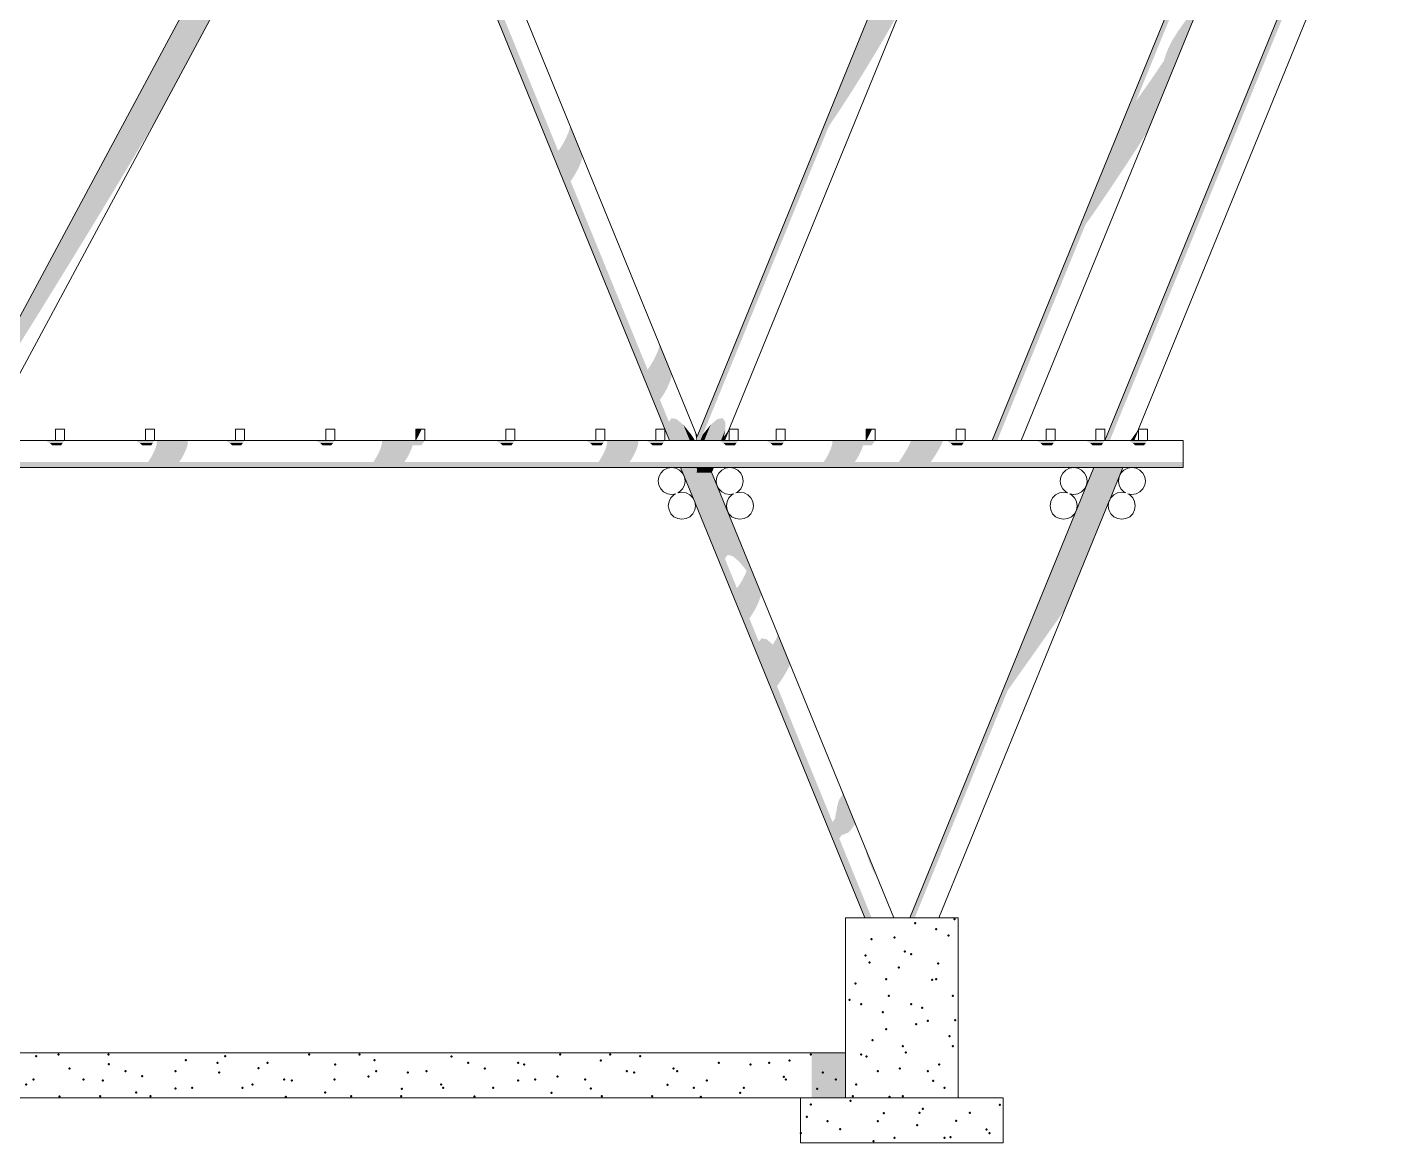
# Model space of a CAD drawing. Header units: millimetres. Extents: x -71878 to 121433, y -67383 to 83273.
# Drawn here: x 42079 to 48104, y -41437 to -36480 of the extents above; entities that cross this region are included whole.
import ezdxf

# ---------------------------------------------------------------- set-up
doc = ezdxf.new("R2010")
doc.units = ezdxf.units.MM
doc.header["$MEASUREMENT"] = 0
for name, color, linetype in [('COLUMNAS', 7, 'Continuous'), ('ENTIRADO', 7, 'Continuous'), ('Losas', 7, 'Continuous'), ('Vigas', 7, 'Continuous'), ('VIGAS DE CIMENTACION', 7, 'Continuous')]:
    doc.layers.add(name, color=color, linetype=linetype)
for name, color, linetype, lineweight in [('COLUMNAS_Pluma_Nº__1', 7, 'Continuous', 0), ('ENTIRADO_Pluma_Nº__21', 7, 'Continuous', 5), ('Losas_Pluma_Nº__1', 7, 'Continuous', 0), ('VIGAS DE CIMENTACION_Pluma_Nº__21', 7, 'Continuous', 5), ('Vigas_Pluma_Nº__21', 7, 'Continuous', 5)]:
    doc.layers.add(name, color=color, linetype=linetype, lineweight=lineweight)
for name, color, linetype, lineweight, true_color in [('COLUMNAS_Pluma_Nº__102', 7, 'Continuous', 40, 0x323232), ('COLUMNAS_Pluma_Nº__3', 7, 'Continuous', 0, 0x646464), ('ENTIRADO_Pluma_Nº__3', 7, 'Continuous', 0, 0x646464), ('Losas_Pluma_Nº__102', 7, 'Continuous', 40, 0x323232), ('VIGAS DE CIMENTACION_Pluma_Nº__102', 7, 'Continuous', 40, 0x323232), ('VIGAS DE CIMENTACION_Pluma_Nº__3', 7, 'Continuous', 0, 0x646464), ('Vigas_Pluma_Nº__3', 7, 'Continuous', 0, 0x646464)]:
    doc.layers.add(name, color=color, linetype=linetype, lineweight=lineweight, true_color=true_color)

# ---------------------------------------------------------------- blocks, each defined once
blk = doc.blocks.new('Elem Sección_1_2')
at = {"layer": 'COLUMNAS_Pluma_Nº__3', "linetype": 'Continuous', "lineweight": 0, "true_color": 0x191919}
for points in [[(-29020.9, 5243.5), (-29024.8, 5241.2), (-27912.8, 2520), (-27908, 2520)], [(-29020.9, 5243.5), (-27908, 2520), (-27897.3, 2520), (-29013.4, 5251.4), (-29019.7, 5244.2)], [(-29006.4, 5259.5), (-29013.4, 5251.4), (-27897.3, 2520), (-27881.8, 2520), (-29003.7, 5265.6)], [(-28355.2, 3915.2), (-28300.5, 3781.1), (-28301.9, 3788.2), (-28356.6, 3922.2)], [(-28383.4, 3843.1), (-28328.7, 3709.1), (-28317.7, 3730.3), (-28372.4, 3864.4)], [(-28363.5, 3884.7), (-28372.4, 3864.4), (-28317.7, 3730.3), (-28308.7, 3750.7)], [(-28357.6, 3902.2), (-28363.5, 3884.7), (-28308.7, 3750.7), (-28302.8, 3768.2)], [(-28357.6, 3902.2), (-28302.8, 3768.2), (-28300.5, 3781.1), (-28355.2, 3915.2)], [(-28407.3, 3806.2), (-28352.6, 3672.2), (-28340.7, 3689), (-28395.5, 3823.1)], [(-28395.5, 3823.1), (-28340.7, 3689), (-28328.7, 3709.1), (-28383.4, 3843.1)], [(-27975.6, 2893.2), (-27986.6, 2871.9), (-27931.8, 2737.9), (-27920.8, 2759.2)], [(-27966.7, 2913.6), (-27975.6, 2893.2), (-27920.8, 2759.2), (-27911.9, 2779.5)], [(-27960.7, 2931.1), (-27966.7, 2913.6), (-27911.9, 2779.5), (-27906, 2797)], [(-27958.4, 2944), (-27960.7, 2931.1), (-27906, 2797), (-27903.6, 2810)], [(-27959.8, 2951.1), (-27958.4, 2944), (-27903.6, 2810), (-27905, 2817)], [(-27998.6, 2851.9), (-28010.5, 2835), (-27955.7, 2701), (-27943.8, 2717.9)], [(-27986.6, 2871.9), (-27998.6, 2851.9), (-27943.8, 2717.9), (-27931.8, 2737.9)], [(-27903.7, 2619.7), (-27915.8, 2603.4), (-27881.8, 2520), (-27863, 2520)], [(-27881.6, 2614.9), (-27903.7, 2619.7), (-27863, 2520), (-27842.8, 2520)], [(-27851.5, 2589.5), (-27881.6, 2614.9), (-27842.8, 2520), (-27823.1, 2520)], [(-27816.4, 2545.9), (-27851.5, 2589.5), (-27823.1, 2520), (-27805.8, 2520)], [(-27800, 2520), (-27816.4, 2545.9), (-27805.8, 2520)], [(-27808.5, 2580.7), (-27799.1, 2554.3), (-27791.1, 2534.5), (-27791.1, 2538.1)], [(-27799.1, 2554.3), (-27793.1, 2520.9), (-27792.8, 2520), (-27791.1, 2520), (-27791.1, 2534.5), (-27791.1, 2534.5)], [(-27793.1, 2520.9), (-27793.1, 2520), (-27792.8, 2520)], [(-27863.8, 2400), (-27804.2, 2254.1), (-27801.4, 2248.7), (-27801.1, 2246.5), (-27046.5, 400), (-27041.7, 400), (-27858.9, 2400)], [(-27858.9, 2400), (-27041.7, 400), (-27031, 400), (-27848.2, 2400)], [(-27848.2, 2400), (-27031, 400), (-27015.5, 400), (-27832.7, 2400)], [(-27814, 2400), (-27832.7, 2400), (-27667.4, 1995.3), (-27655.3, 2011.7)], [(-27793.7, 2400), (-27814, 2400), (-27655.3, 2011.7), (-27633.1, 2006.9), (-27785.6, 2380.1), (-27791.6, 2380.1), (-27791.6, 2392.1), (-27791.2, 2393.7)], [(-27793.7, 2400), (-27791.2, 2393.7), (-27791.2, 2400)], [(-27765.9, 2380.1), (-27785.6, 2380.1), (-27633.1, 2006.9), (-27603, 1981.4)], [(-27748.7, 2380.1), (-27765.9, 2380.1), (-27603, 1981.4), (-27570.5, 1940.9), (-27578.7, 1922), (-27524, 1788), (-27515.1, 1808.4)], [(-27735.6, 2380.1), (-27748.7, 2380.1), (-27515.1, 1808.4), (-27509.1, 1825.9)], [(-27727.9, 2380.1), (-27735.6, 2380.1), (-27509.1, 1825.9), (-27507.5, 1834.8), (-27496.9, 1814.6)], [(-27726.5, 2380.1), (-27727.9, 2380.1), (-27496.9, 1814.6), (-27467.8, 1747), (-27716.3, 2355.1), (-27719.4, 2362.4), (-27719.3, 2362.5)], [(-27601.8, 1880.7), (-27613.7, 1863.8), (-27558.9, 1729.8), (-27547, 1746.7)], [(-27589.7, 1900.8), (-27601.8, 1880.7), (-27547, 1746.7), (-27535, 1766.7)], [(-27578.7, 1922), (-27589.7, 1900.8), (-27535, 1766.7), (-27524, 1788)], [(-27504.2, 1642), (-27516.3, 1625.7), (-27435.8, 1428.7), (-27423.9, 1445.5)], [(-27504.2, 1642), (-27423.9, 1445.5), (-27411.5, 1464.5), (-27482, 1637.2)], [(-27482, 1637.2), (-27411.5, 1464.5), (-27399.6, 1483.6), (-27453.4, 1615.2), (-27454.3, 1613.8)], [(-27453.4, 1615.2), (-27399.6, 1483.6), (-27389.5, 1501.2), (-27443.3, 1632.8)], [(-27436, 1646.9), (-27443.3, 1632.8), (-27389.5, 1501.2), (-27382.2, 1515.3)], [(-27432.2, 1656.3), (-27436, 1646.9), (-27382.2, 1515.3), (-27378.4, 1524.7)], [(-27432.2, 1656.3), (-27378.4, 1524.7), (-27378.5, 1528.5), (-27432.3, 1660.1)], [(-27150, 966), (-27149.2, 963.8), (-27089.2, 816.9), (-27088.2, 818.2), (-27153.9, 978.7), (-27153.3, 975.8)], [(-27164.8, 909.1), (-27169.4, 892.3), (-27171, 876), (-27129.7, 775), (-27121.5, 776.7), (-27113.7, 784)], [(-27164.8, 909.1), (-27113.7, 784), (-27111.1, 785.8), (-27102.3, 798.3), (-27156.1, 930), (-27158.5, 926.7), (-27164, 914.1)], [(-27147.8, 941.7), (-27156.1, 930), (-27102.3, 798.3), (-27094, 810)], [(-27144.9, 945.9), (-27147.8, 941.7), (-27094, 810), (-27089.2, 816.9), (-27149.2, 963.8), (-27145.9, 949.1)], [(-27129.7, 775), (-27171, 876), (-27175.1, 861.5), (-27177.5, 842.4), (-27147.4, 768.8), (-27136.7, 770.2)], [(-27147.4, 768.8), (-27177.5, 842.4), (-27189.2, 825.1), (-27159.5, 752.3)], [(-27046.6, 714.9), (-27043.4, 705.1), (-27042.3, 702.2), (-26996.9, 591.1), (-26995.9, 588.9), (-26994, 586.1), (-26993.6, 586.6), (-27047.2, 717.7)], [(-26996.9, 591.1), (-27042.3, 702.2), (-27039.2, 688.3), (-27033.1, 668.1), (-27025.6, 646.7), (-27017.2, 626.4), (-27008.9, 609), (-27001.4, 596.3)]]:
    blk.add_hatch(color=250, dxfattribs=at).paths.add_polyline_path(points)
at = {"layer": 'COLUMNAS_Pluma_Nº__1', "linetype": 'Continuous'}
for p, q in [((-27791.1, 2538.1), (-28933.6, 5334.2)), ((-27912.8, 2520), (-29024.8, 5241.2)), ((-27804.2, 2254.1), (-27863.8, 2400)), ((-26917.4, 400), (-27726.5, 2380.1)), ((-27046.5, 400), (-27801.1, 2246.5))]:
    blk.add_line(p, q, dxfattribs=at)
blk = doc.blocks.new('Elem Sección_2_2')
at = {"layer": 'COLUMNAS_Pluma_Nº__3', "linetype": 'Continuous', "lineweight": 0, "true_color": 0x191919}
for points in [[(-24875.4, 5223.9), (-25980.2, 2520), (-25978.8, 2520), (-24873.8, 5224.1)], [(-25978.8, 2520), (-25971.1, 2520), (-24865.6, 5225.4), (-24873.8, 5224.1)], [(-25971.1, 2520), (-25958, 2520), (-24849.7, 5232.3), (-24862.1, 5226), (-24865.6, 5225.4)], [(-25842.1, 2553.7), (-25866, 2520), (-25855.9, 2520)], [(-25842.1, 2553.7), (-25855.9, 2520), (-25851.1, 2520), (-25830.6, 2570)], [(-26029.3, 2400), (-26846.5, 400), (-26845.1, 400), (-26027.8, 2400)], [(-26027.8, 2400), (-26845.1, 400), (-26837.4, 400), (-26020.2, 2400)], [(-26837.4, 400), (-26824.3, 400), (-26007.1, 2400), (-26020.2, 2400)], [(-26007.1, 2400), (-26411.9, 1409.4), (-26371.1, 1467.1), (-25989.9, 2400)], [(-25989.9, 2400), (-26371.1, 1467.1), (-26324.4, 1533), (-25970.2, 2400)], [(-26324.4, 1533), (-26276.5, 1600.8), (-25949.9, 2400), (-25970.2, 2400)], [(-26276.5, 1600.8), (-26232, 1663.7), (-25931.2, 2400), (-25949.9, 2400)], [(-26232, 1663.7), (-26195.3, 1715.7), (-25915.7, 2400), (-25931.2, 2400)], [(-26195.3, 1715.7), (-26170, 1751.5), (-25905, 2400), (-25915.7, 2400)], [(-26170, 1751.5), (-26158.5, 1767.8), (-25962.1, 2248.2), (-25962.1, 2248.7), (-25961.5, 2249.7), (-25900.1, 2400), (-25905, 2400)]]:
    blk.add_hatch(color=250, dxfattribs=at).paths.add_polyline_path(points)
at = {"layer": 'COLUMNAS_Pluma_Nº__1', "linetype": 'Continuous'}
for p, q in [((-25980.2, 2520), (-24875.4, 5223.9)), ((-25851.1, 2520), (-24741, 5236.6)), ((-26846.5, 400), (-26029.3, 2400)), ((-25961.5, 2249.7), (-25900.1, 2400)), ((-26717.4, 400), (-25962.1, 2248.2))]:
    blk.add_line(p, q, dxfattribs=at)
blk = doc.blocks.new('Elem Sección_5_2')
at = {"layer": 'Vigas_Pluma_Nº__21', "linetype": 'Continuous'}
for p, q in [((-25920, 2340), (-25917.1, 2358.5)), ((-25917.1, 2358.5), (-25908.5, 2375.3)), ((-25908.5, 2375.3), (-25895.3, 2388.5)), ((-25895.3, 2388.5), (-25878.5, 2397.1)), ((-25878.5, 2397.1), (-25860, 2400)), ((-25860, 2400), (-25841.4, 2397.1)), ((-25841.4, 2397.1), (-25824.7, 2388.5)), ((-25824.7, 2388.5), (-25811.4, 2375.3)), ((-25811.4, 2375.3), (-25802.9, 2358.5)), ((-25802.9, 2358.5), (-25800, 2340)), ((-25917.1, 2321.5), (-25920, 2340)), ((-25908.5, 2304.7), (-25917.1, 2321.5)), ((-25895.3, 2291.5), (-25908.5, 2304.7)), ((-25887.1, 2287.3), (-25895.3, 2291.5)), ((-25824.7, 2291.5), (-25841.4, 2282.9)), ((-25811.4, 2304.7), (-25824.7, 2291.5)), ((-25802.9, 2321.5), (-25811.4, 2304.7)), ((-25800, 2340), (-25802.9, 2321.5)), ((-25860, 2280), (-25877.9, 2282.8)), ((-25841.4, 2282.9), (-25860, 2280))]:
    blk.add_line(p, q, dxfattribs=at)
blk = doc.blocks.new('Elem Sección_6_2')
at = {"layer": 'Vigas_Pluma_Nº__3', "linetype": 'Continuous', "lineweight": 0, "true_color": 0x191919}
for points in [[(-30678.5, 2515.6), (-30664.7, 2508.5), (-30608.1, 2508.5), (-30602.1, 2517.1), (-30677.4, 2517.1)], [(-30675.3, 2520), (-30677.4, 2517.1), (-30602.1, 2517.1), (-30600, 2520)], [(-30608.1, 2508.5), (-30664.7, 2508.5), (-30655, 2498.8), (-30615, 2498.8)], [(-30277.4, 2517.1), (-30278.5, 2515.6), (-30264.7, 2508.5), (-30208.1, 2508.5), (-30202.1, 2517.1)], [(-30275.3, 2520), (-30277.4, 2517.1), (-30202.1, 2517.1), (-30200, 2520)], [(-30208.1, 2508.5), (-30264.7, 2508.5), (-30255, 2498.8), (-30215, 2498.8)], [(-30198.8, 2478.5), (-30207.3, 2460), (-30069.3, 2460), (-30060.8, 2478.5)], [(-30192.8, 2495.3), (-30198.8, 2478.5), (-30060.8, 2478.5), (-30054.8, 2495.3)], [(-30194.3, 2520), (-30190.5, 2517.1), (-30052.5, 2517.1), (-30056.3, 2520)], [(-30189.9, 2508.5), (-30192.8, 2495.3), (-30054.8, 2495.3), (-30052, 2508.5)], [(-30190.5, 2517.1), (-30189.9, 2508.5), (-30052, 2508.5), (-30052.5, 2517.1)], [(-29864.7, 2508.5), (-29808.1, 2508.5), (-29802.1, 2517.1), (-29877.4, 2517.1), (-29878.5, 2515.6)], [(-29875.3, 2520), (-29877.4, 2517.1), (-29802.1, 2517.1), (-29800, 2520)], [(-29864.7, 2508.5), (-29855, 2498.8), (-29815, 2498.8), (-29808.1, 2508.5)], [(-29464.7, 2508.5), (-29408.1, 2508.5), (-29402.1, 2517.1), (-29477.4, 2517.1), (-29478.5, 2515.6)], [(-29475.3, 2520), (-29477.4, 2517.1), (-29402.1, 2517.1), (-29400, 2520)], [(-29455, 2498.8), (-29415, 2498.8), (-29408.1, 2508.5), (-29464.7, 2508.5)], [(-29198.8, 2478.5), (-29207.3, 2460), (-29069.3, 2460), (-29060.8, 2478.5)], [(-29192.8, 2495.3), (-29198.8, 2478.5), (-29060.8, 2478.5), (-29054.8, 2495.3)], [(-29194.3, 2520), (-29190.5, 2517.1), (-29002.1, 2517.1), (-29000, 2520)], [(-29189.9, 2508.5), (-29192.8, 2495.3), (-29054.8, 2495.3), (-29054.1, 2498.8), (-29015, 2498.8), (-29008.1, 2508.5)], [(-29190.5, 2517.1), (-29189.9, 2508.5), (-29008.1, 2508.5), (-29002.1, 2517.1)], [(-28678.5, 2515.6), (-28664.7, 2508.5), (-28608.1, 2508.5), (-28602.1, 2517.1), (-28677.4, 2517.1)], [(-28675.3, 2520), (-28677.4, 2517.1), (-28602.1, 2517.1), (-28600, 2520)], [(-28655, 2498.8), (-28615, 2498.8), (-28608.1, 2508.5), (-28664.7, 2508.5)], [(-28277.4, 2517.1), (-28278.5, 2515.6), (-28264.7, 2508.5), (-28208.1, 2508.5), (-28202.1, 2517.1)], [(-28275.3, 2520), (-28277.4, 2517.1), (-28202.1, 2517.1), (-28200, 2520)], [(-28264.7, 2508.5), (-28255, 2498.8), (-28215, 2498.8), (-28208.1, 2508.5)], [(-28198.8, 2478.5), (-28207.3, 2460), (-28069.3, 2460), (-28060.8, 2478.5)], [(-28192.8, 2495.3), (-28198.8, 2478.5), (-28060.8, 2478.5), (-28054.8, 2495.3)], [(-28190.5, 2517.1), (-28052.5, 2517.1), (-28056.3, 2520), (-28194.3, 2520)], [(-28192.8, 2495.3), (-28054.8, 2495.3), (-28052, 2508.5), (-28189.9, 2508.5)], [(-28190.5, 2517.1), (-28189.9, 2508.5), (-28052, 2508.5), (-28052.5, 2517.1)], [(-28010.7, 2517.1), (-28011.8, 2515.6), (-27998, 2508.5), (-27941.4, 2508.5), (-27935.3, 2517.1)], [(-28008.6, 2520), (-28010.7, 2517.1), (-27935.3, 2517.1), (-27933.3, 2520)], [(-27941.4, 2508.5), (-27998, 2508.5), (-27988.2, 2498.8), (-27948.2, 2498.8)], [(-27672.7, 2508.5), (-27616.1, 2508.5), (-27610, 2517.1), (-27685.4, 2517.1), (-27686.5, 2515.6)], [(-27683.3, 2520), (-27685.4, 2517.1), (-27610, 2517.1), (-27608, 2520)], [(-27616.1, 2508.5), (-27672.7, 2508.5), (-27662.9, 2498.8), (-27622.9, 2498.8)], [(-27477.4, 2517.1), (-27478.5, 2515.6), (-27464.7, 2508.5), (-27408.1, 2508.5), (-27402.1, 2517.1)], [(-27475.3, 2520), (-27477.4, 2517.1), (-27402.1, 2517.1), (-27400, 2520)], [(-27408.1, 2508.5), (-27464.7, 2508.5), (-27455, 2498.8), (-27415, 2498.8)], [(-27198.8, 2478.5), (-27207.3, 2460), (-27069.3, 2460), (-27060.8, 2478.5)], [(-27192.8, 2495.3), (-27198.8, 2478.5), (-27060.8, 2478.5), (-27054.8, 2495.3)], [(-27190.5, 2517.1), (-27002.1, 2517.1), (-27000, 2520), (-27194.3, 2520)], [(-27189.9, 2508.5), (-27192.8, 2495.3), (-27054.8, 2495.3), (-27054.1, 2498.8), (-27015, 2498.8), (-27008.1, 2508.5)], [(-27189.9, 2508.5), (-27008.1, 2508.5), (-27002.1, 2517.1), (-27190.5, 2517.1)], [(-26860.5, 2478.5), (-26871.6, 2460), (-26729.8, 2460), (-26718.7, 2478.5)], [(-26851.3, 2495.3), (-26860.5, 2478.5), (-26718.7, 2478.5), (-26709.4, 2495.3)], [(-26844.8, 2508.5), (-26851.3, 2495.3), (-26709.4, 2495.3), (-26702.9, 2508.5)], [(-26841.6, 2517.1), (-26844.8, 2508.5), (-26702.9, 2508.5), (-26699.8, 2517.1)], [(-26842.2, 2520), (-26841.6, 2517.1), (-26699.8, 2517.1), (-26700.3, 2520)], [(-26678.5, 2515.6), (-26664.7, 2508.5), (-26608.1, 2508.5), (-26602.1, 2517.1), (-26677.4, 2517.1)], [(-26677.4, 2517.1), (-26602.1, 2517.1), (-26600, 2520), (-26675.3, 2520)], [(-26655, 2498.8), (-26615, 2498.8), (-26608.1, 2508.5), (-26664.7, 2508.5)], [(-26278.5, 2515.6), (-26264.7, 2508.5), (-26208.1, 2508.5), (-26202.1, 2517.1), (-26277.4, 2517.1)], [(-26275.3, 2520), (-26277.4, 2517.1), (-26202.1, 2517.1), (-26200, 2520)], [(-26264.7, 2508.5), (-26255, 2498.8), (-26215, 2498.8), (-26208.1, 2508.5)], [(-26057.7, 2517.1), (-26058.7, 2515.6), (-26045, 2508.5), (-25988.3, 2508.5), (-25982.3, 2517.1)], [(-26057.7, 2517.1), (-25982.3, 2517.1), (-25980.2, 2520), (-26055.6, 2520)], [(-26035.2, 2498.8), (-25995.2, 2498.8), (-25988.3, 2508.5), (-26045, 2508.5)], [(-25868.1, 2517.1), (-25869.1, 2515.6), (-25855.4, 2508.5), (-25798.7, 2508.5), (-25792.7, 2517.1)], [(-25866, 2520), (-25868.1, 2517.1), (-25792.7, 2517.1), (-25790.6, 2520)], [(-25855.4, 2508.5), (-25845.6, 2498.8), (-25805.6, 2498.8), (-25798.7, 2508.5)], [(-35277.4, 2424.7), (-35254.6, 2411.5), (-25632.2, 2411.5), (-25632.2, 2424.7)], [(-25632.2, 2411.5), (-35254.6, 2411.5), (-35240, 2402.9), (-25632.2, 2402.9)], [(-30217.5, 2441.5), (-30228.4, 2424.7), (-30090.4, 2424.7), (-30079.5, 2441.5)], [(-30207.3, 2460), (-30217.5, 2441.5), (-30079.5, 2441.5), (-30069.3, 2460)], [(-29217.5, 2441.5), (-29228.4, 2424.7), (-29090.4, 2424.7), (-29079.5, 2441.5)], [(-29207.3, 2460), (-29217.5, 2441.5), (-29079.5, 2441.5), (-29069.3, 2460)], [(-28217.5, 2441.5), (-28228.4, 2424.7), (-28090.4, 2424.7), (-28079.5, 2441.5)], [(-28207.3, 2460), (-28217.5, 2441.5), (-28079.5, 2441.5), (-28069.3, 2460)], [(-27217.5, 2441.5), (-27228.4, 2424.7), (-27090.4, 2424.7), (-27079.5, 2441.5)], [(-27207.3, 2460), (-27217.5, 2441.5), (-27079.5, 2441.5), (-27069.3, 2460)], [(-26883.4, 2441.5), (-26894.8, 2424.7), (-26753, 2424.7), (-26741.6, 2441.5)], [(-26871.6, 2460), (-26883.4, 2441.5), (-26741.6, 2441.5), (-26729.8, 2460)], [(-25632.2, 2402.9), (-35240, 2402.9), (-35235, 2400), (-25632.2, 2400)]]:
    blk.add_hatch(color=250, dxfattribs=at).paths.add_polyline_path(points)
at = {"layer": 'Vigas_Pluma_Nº__21', "linetype": 'Continuous'}
for p, q in [((-30640, 2520), (-30891.7, 2520)), ((-30240, 2520), (-30600, 2520)), ((-29840, 2520), (-30200, 2520)), ((-29440, 2520), (-29800, 2520)), ((-29040, 2520), (-29400, 2520)), ((-28640, 2520), (-29000, 2520)), ((-28240, 2520), (-28600, 2520)), ((-27973.3, 2520), (-28200, 2520)), ((-27648, 2520), (-27933.3, 2520)), ((-27440, 2520), (-27608, 2520)), ((-27040, 2520), (-27400, 2520)), ((-26640, 2520), (-27000, 2520)), ((-26240, 2520), (-26600, 2520)), ((-26020.2, 2520), (-26200, 2520)), ((-25830.6, 2520), (-25980.2, 2520)), ((-25632.2, 2520), (-25790.6, 2520)), ((-25632.2, 2517.1), (-25632.2, 2520)), ((-25632.2, 2508.5), (-25632.2, 2517.1)), ((-25632.2, 2495.3), (-25632.2, 2508.5)), ((-25632.2, 2478.5), (-25632.2, 2495.3)), ((-25632.2, 2460), (-25632.2, 2478.5)), ((-25632.2, 2441.5), (-25632.2, 2460)), ((-25632.2, 2424.7), (-25632.2, 2441.5)), ((-25632.2, 2411.5), (-25632.2, 2424.7)), ((-25632.2, 2402.9), (-25632.2, 2411.5)), ((-25632.2, 2400), (-35235, 2400)), ((-25632.2, 2400), (-25632.2, 2402.9))]:
    blk.add_line(p, q, dxfattribs=at)
blk = doc.blocks.new('Elem Sección_7_2')
at = {"layer": 'Vigas_Pluma_Nº__21', "linetype": 'Continuous'}
for p, q in [((-26178.4, 2340), (-26175.5, 2358.5)), ((-26175.5, 2358.5), (-26167, 2375.3)), ((-26167, 2375.3), (-26153.7, 2388.5)), ((-26153.7, 2388.5), (-26137, 2397.1)), ((-26137, 2397.1), (-26118.4, 2400)), ((-26118.4, 2400), (-26099.9, 2397.1)), ((-26099.9, 2397.1), (-26083.2, 2388.5)), ((-26083.2, 2388.5), (-26069.9, 2375.3)), ((-26069.9, 2375.3), (-26061.4, 2358.5)), ((-26061.4, 2358.5), (-26058.4, 2340)), ((-26175.5, 2321.5), (-26178.4, 2340)), ((-26167, 2304.7), (-26175.5, 2321.5)), ((-26153.7, 2291.5), (-26167, 2304.7)), ((-26145.6, 2287.3), (-26153.7, 2291.5)), ((-26083.2, 2291.5), (-26099.9, 2282.9)), ((-26069.9, 2304.7), (-26083.2, 2291.5)), ((-26061.4, 2321.5), (-26069.9, 2304.7)), ((-26058.4, 2340), (-26061.4, 2321.5)), ((-26118.4, 2280), (-26136.2, 2282.8)), ((-26099.9, 2282.9), (-26118.4, 2280))]:
    blk.add_line(p, q, dxfattribs=at)
blk = doc.blocks.new('Elem Sección_15_2')
at = {"layer": 'Vigas_Pluma_Nº__21', "linetype": 'Continuous'}
for p, q in [((-27963.9, 2340), (-27961, 2358.5)), ((-27961, 2358.5), (-27952.4, 2375.3)), ((-27952.4, 2375.3), (-27939.2, 2388.5)), ((-27939.2, 2388.5), (-27922.4, 2397.1)), ((-27922.4, 2397.1), (-27903.9, 2400)), ((-27903.9, 2400), (-27885.4, 2397.1)), ((-27885.4, 2397.1), (-27868.6, 2388.5)), ((-27868.6, 2388.5), (-27855.4, 2375.3)), ((-27855.4, 2375.3), (-27846.8, 2358.5)), ((-27846.8, 2358.5), (-27843.9, 2340)), ((-27961, 2321.5), (-27963.9, 2340)), ((-27952.4, 2304.7), (-27961, 2321.5)), ((-27939.2, 2291.5), (-27952.4, 2304.7)), ((-27922.4, 2282.9), (-27939.2, 2291.5)), ((-27868.6, 2291.5), (-27877, 2287.2)), ((-27855.4, 2304.7), (-27868.6, 2291.5)), ((-27846.8, 2321.5), (-27855.4, 2304.7)), ((-27843.9, 2340), (-27846.8, 2321.5)), ((-27903.9, 2280), (-27922.4, 2282.9)), ((-27885.4, 2282.9), (-27903.9, 2280))]:
    blk.add_line(p, q, dxfattribs=at)
blk = doc.blocks.new('Elem Sección_16_2')
at = {"layer": 'Vigas_Pluma_Nº__21', "linetype": 'Continuous'}
for p, q in [((-27705.5, 2340), (-27702.5, 2358.5)), ((-27702.5, 2358.5), (-27694, 2375.3)), ((-27694, 2375.3), (-27680.7, 2388.5)), ((-27680.7, 2388.5), (-27664, 2397.1)), ((-27664, 2397.1), (-27645.5, 2400)), ((-27645.5, 2400), (-27626.9, 2397.1)), ((-27626.9, 2397.1), (-27610.2, 2388.5)), ((-27610.2, 2388.5), (-27596.9, 2375.3)), ((-27596.9, 2375.3), (-27588.4, 2358.5)), ((-27588.4, 2358.5), (-27585.5, 2340)), ((-27702.5, 2321.5), (-27705.5, 2340)), ((-27694, 2304.7), (-27702.5, 2321.5)), ((-27680.7, 2291.5), (-27694, 2304.7)), ((-27664, 2282.9), (-27680.7, 2291.5)), ((-27610.2, 2291.5), (-27618.3, 2287.3)), ((-27596.9, 2304.7), (-27610.2, 2291.5)), ((-27588.4, 2321.5), (-27596.9, 2304.7)), ((-27585.5, 2340), (-27588.4, 2321.5)), ((-27645.5, 2280), (-27664, 2282.9)), ((-27627.7, 2282.8), (-27645.5, 2280))]:
    blk.add_line(p, q, dxfattribs=at)
blk = doc.blocks.new('Elem Sección_17_2')
at = {"layer": 'Vigas_Pluma_Nº__21', "linetype": 'Continuous'}
for p, q in [((-26163.3, 2290.1), (-26181.9, 2287.2)), ((-26145.6, 2287.3), (-26163.3, 2290.1)), ((-26220.4, 2248.7), (-26223.3, 2230.1)), ((-26223.3, 2230.1), (-26220.4, 2211.6)), ((-26211.9, 2265.4), (-26220.4, 2248.7)), ((-26198.6, 2278.7), (-26211.9, 2265.4)), ((-26181.9, 2287.2), (-26198.6, 2278.7)), ((-26128.1, 2278.7), (-26136.2, 2282.8)), ((-26114.8, 2265.4), (-26128.1, 2278.7)), ((-26106.3, 2248.7), (-26114.8, 2265.4)), ((-26103.3, 2230.1), (-26106.3, 2248.7)), ((-26106.3, 2211.6), (-26103.3, 2230.1)), ((-26220.4, 2211.6), (-26211.9, 2194.9)), ((-26211.9, 2194.9), (-26198.6, 2181.6)), ((-26198.6, 2181.6), (-26181.9, 2173.1)), ((-26181.9, 2173.1), (-26163.3, 2170.1)), ((-26163.3, 2170.1), (-26144.8, 2173.1)), ((-26144.8, 2173.1), (-26128.1, 2181.6)), ((-26128.1, 2181.6), (-26114.8, 2194.9)), ((-26114.8, 2194.9), (-26106.3, 2211.6))]:
    blk.add_line(p, q, dxfattribs=at)
blk = doc.blocks.new('Elem Sección_18_2')
at = {"layer": 'Vigas_Pluma_Nº__21', "linetype": 'Continuous'}
for p, q in [((-27600.6, 2290.1), (-27618.3, 2287.3)), ((-27582, 2287.2), (-27600.6, 2290.1)), ((-27657.6, 2248.7), (-27660.6, 2230.1)), ((-27660.6, 2230.1), (-27657.6, 2211.6)), ((-27649.1, 2265.4), (-27657.6, 2248.7)), ((-27635.8, 2278.7), (-27649.1, 2265.4)), ((-27627.7, 2282.8), (-27635.8, 2278.7)), ((-27565.3, 2278.7), (-27582, 2287.2)), ((-27552, 2265.4), (-27565.3, 2278.7)), ((-27543.5, 2248.7), (-27552, 2265.4)), ((-27540.6, 2230.1), (-27543.5, 2248.7)), ((-27543.5, 2211.6), (-27540.6, 2230.1)), ((-27657.6, 2211.6), (-27649.1, 2194.9)), ((-27649.1, 2194.9), (-27635.8, 2181.6)), ((-27635.8, 2181.6), (-27619.1, 2173.1)), ((-27619.1, 2173.1), (-27600.6, 2170.1)), ((-27600.6, 2170.1), (-27582, 2173.1)), ((-27582, 2173.1), (-27565.3, 2181.6)), ((-27565.3, 2181.6), (-27552, 2194.9)), ((-27552, 2194.9), (-27543.5, 2211.6))]:
    blk.add_line(p, q, dxfattribs=at)
blk = doc.blocks.new('Elem Sección_45_2')
at = {"layer": 'COLUMNAS_Pluma_Nº__3', "linetype": 'Continuous', "lineweight": 0, "true_color": 0x191919}
for points in [[(-29796.1, 4802.3), (-30741.2, 3042), (-30582.3, 3299.3), (-29463.7, 5382.8), (-29484.4, 5382.8), (-29746.2, 4895.3), (-29734.1, 4893), (-29748.8, 4869.1)], [(-29463.7, 5382.8), (-30582.3, 3299.3), (-30430.9, 3547.4), (-29445.4, 5382.8)], [(-29445.4, 5382.8), (-30430.9, 3547.4), (-30301.7, 3762.2), (-29431.5, 5382.8)], [(-29431.5, 5382.8), (-30301.7, 3762.2), (-30207.3, 3922.5), (-29423.3, 5382.8)], [(-29423.3, 5382.8), (-30207.3, 3922.5), (-30185.4, 3961.9), (-30207.5, 3918.9), (-29421.5, 5382.8)], [(-31018, 2653.3), (-29577.6, 5336.1), (-29579.3, 5336.3), (-29581.7, 5337.6), (-31016.3, 2665.5), (-31016, 2664.3)], [(-29884.3, 4677.5), (-30891.9, 2800.9), (-30741.2, 3042), (-29796.1, 4802.3)], [(-29965.9, 4562.1), (-31019.7, 2599.4), (-30891.9, 2800.9), (-29884.3, 4677.5)], [(-31025.6, 2590.3), (-31019.7, 2599.4), (-29965.9, 4562.1), (-30033, 4467.2), (-31020.8, 2627.4), (-31020.8, 2625.1), (-31024.9, 2593)], [(-31017.9, 2650.1), (-31020.8, 2627.4), (-30033, 4467.2), (-30078.9, 4402.3), (-31018, 2653.3)]]:
    blk.add_hatch(color=250, dxfattribs=at).paths.add_polyline_path(points)
at = {"layer": 'COLUMNAS_Pluma_Nº__1', "linetype": 'Continuous'}
for p, q in [((-30958.6, 2520), (-29421.5, 5382.8)), ((-31016.3, 2665.5), (-29581.7, 5337.6))]:
    blk.add_line(p, q, dxfattribs=at)
blk = doc.blocks.new('Elem Sección_54_2')
at = {"layer": 'COLUMNAS_Pluma_Nº__1', "linetype": 'Continuous'}
for p, q in [((-26631.9, 400), (-27131.9, 400)), ((-27131.9, 400), (-27131.9, -400)), ((-26631.9, 400), (-26631.9, -400))]:
    blk.add_line(p, q, dxfattribs=at)
at = {"layer": 'COLUMNAS_Pluma_Nº__102', "linetype": 'Continuous'}
for p in [(-26822.7, 375.7), (-26648.4, 394.2), (-27016.2, 304.6), (-26914.3, 312.9), (-26728.6, 350), (-26674.7, 321.9), (-26868.2, 250.8), (-27042.5, 232.3), (-27025.6, 201.5), (-26840, 238.6), (-26720.2, 196.9), (-26951.4, 127.3), (-26894.5, 178.4), (-26746.5, 124.5), (-26728.6, 127.3), (-27088, 107.3), (-27114.3, 34.9), (-27062.7, 15.9), (-26940, 53.4), (-26840, 15.9), (-26654.4, 53), (-26966.3, -18.9), (-26792, -0.4), (-26765.8, -58.4), (-26644, -54.3), (-26951.4, -95.5), (-26818.3, -72.8), (-27011.8, -143.9), (-26877.1, -169.7), (-26670.3, -126.7), (-26654.4, -169.7), (-27062.7, -206.8), (-27038.2, -216.3), (-26863.8, -197.8), (-26988.5, -281.1), (-26890.2, -270.1), (-26765.8, -281.1), (-26715.8, -251.6), (-27083.7, -341.2), (-26742.2, -324), (-26691.5, -355.3), (-27099.9, -392.5), (-26935.7, -395.1), (-26877.1, -392.5)]:
    blk.add_point(p, dxfattribs=at)
blk = doc.blocks.new('Elem Sección_62_2')
at = {"layer": 'COLUMNAS_Pluma_Nº__3', "linetype": 'Continuous', "lineweight": 0, "true_color": 0x191919}
for points in [[(-26599.8, 5453.4), (-26602.8, 5446.1), (-26601.3, 5446.1), (-26598.3, 5453.4)], [(-26598.3, 5453.4), (-26601.3, 5446.1), (-26593.7, 5446.1), (-26590.7, 5453.4)], [(-26590.7, 5453.4), (-26593.7, 5446.1), (-26580.6, 5446.1), (-26577.6, 5453.4)], [(-26580.6, 5446.1), (-26563.4, 5446.1), (-26560.4, 5453.4), (-26577.6, 5453.4)], [(-26560.4, 5453.4), (-26563.4, 5446.1), (-26543.7, 5446.1), (-26540.7, 5453.4)], [(-26543.7, 5446.1), (-26523.4, 5446.1), (-26520.4, 5453.4), (-26540.7, 5453.4)], [(-26523.4, 5446.1), (-26504.7, 5446.1), (-26501.7, 5453.4), (-26520.4, 5453.4)], [(-26504.7, 5446.1), (-26489.2, 5446.1), (-26486.2, 5453.4), (-26501.7, 5453.4)], [(-26486.2, 5453.4), (-26489.2, 5446.1), (-26482.9, 5446.1), (-26481.4, 5453.4)], [(-27791.1, 2534.5), (-26627.2, 5382.8), (-26628.6, 5382.8), (-27791.1, 2538.1), (-27791.1, 2534.5)], [(-27791.1, 2534.5), (-27791.1, 2520), (-27789.3, 2520), (-26619.5, 5382.8), (-26627.2, 5382.8)], [(-26619.5, 5382.8), (-27789.3, 2520), (-27776.3, 2520), (-26606.4, 5382.8)], [(-26727.4, 4900.9), (-26992.9, 4251.3), (-26941.6, 4338.8), (-26515, 5382.8), (-26530.5, 5382.8), (-26722.5, 4913.1), (-26722.4, 4909.5)], [(-26515, 5382.8), (-26941.6, 4338.8), (-26901.8, 4410.2), (-26504.3, 5382.8)], [(-26504.3, 5382.8), (-26901.8, 4410.2), (-26877.2, 4458.4), (-26508, 5361.8), (-26501.1, 5382.8)], [(-26821.9, 4855.6), (-26786.8, 4899.2), (-26589.2, 5382.8), (-26606.4, 5382.8)], [(-26589.2, 5382.8), (-26786.8, 4899.2), (-26756.8, 4924.6), (-26569.5, 5382.8)], [(-26756.8, 4924.6), (-26734.6, 4929.4), (-26549.3, 5382.8), (-26569.5, 5382.8)], [(-26549.3, 5382.8), (-26734.6, 4929.4), (-26722.5, 4913.1), (-26530.5, 5382.8)], [(-26785, 4805.9), (-27050.5, 4156.3), (-26992.9, 4251.3), (-26727.4, 4900.9)], [(-27108.8, 4063), (-27050.5, 4156.3), (-26785, 4805.9), (-26843.4, 4712.6)], [(-26896.7, 4630.3), (-27162.2, 3980.6), (-27108.8, 4063), (-26843.4, 4712.6)], [(-27205.3, 3917.2), (-27162.2, 3980.6), (-26896.7, 4630.3), (-26939.9, 4566.8)], [(-27759, 2520), (-27739.3, 2520), (-27700.4, 2615.2), (-27730.5, 2589.8)], [(-27739.3, 2520), (-27719.1, 2520), (-27678.3, 2620), (-27700.4, 2615.2)], [(-27719.1, 2520), (-27700.3, 2520), (-27666.1, 2603.7), (-27678.3, 2620)], [(-27666.1, 2603.7), (-27700.3, 2520), (-27684.8, 2520), (-27665.3, 2567.8)], [(-27776.3, 2520), (-27759, 2520), (-27730.5, 2589.8), (-27765.6, 2546.2)], [(-27684.8, 2520), (-27674.1, 2520), (-27661.6, 2550.7), (-27671.6, 2536.5), (-27665.3, 2567.8)], [(-27674.1, 2520), (-27669.3, 2520), (-27650.1, 2567), (-27661.6, 2550.7)], [(-27791.6, 2392.1), (-27788.4, 2400), (-27791.2, 2400), (-27791.2, 2393.7)], [(-27791.6, 2380.1), (-27776.3, 2380.1), (-27768.1, 2400), (-27788.4, 2400), (-27791.6, 2392.1)], [(-27768.1, 2400), (-27776.3, 2380.1), (-27757.5, 2380.1), (-27749.4, 2400)], [(-27757.5, 2380.1), (-27742, 2380.1), (-27733.9, 2400), (-27749.4, 2400)], [(-27733.9, 2400), (-27742, 2380.1), (-27731.3, 2380.1), (-27723.2, 2400)], [(-27723.2, 2400), (-27731.3, 2380.1), (-27726.5, 2380.1), (-27718.3, 2400)]]:
    blk.add_hatch(color=250, dxfattribs=at).paths.add_polyline_path(points)
at = {"layer": 'COLUMNAS_Pluma_Nº__1', "linetype": 'Continuous'}
for p, q in [((-26602.8, 5446.1), (-26599.8, 5453.4)), ((-26473.6, 5446.1), (-26470.6, 5453.4)), ((-27791.1, 2538.1), (-26628.6, 5382.8)), ((-27669.3, 2520), (-26499.5, 5382.8)), ((-27791.9, 2380.1), (-27776.3, 2380.1)), ((-27776.3, 2380.1), (-27757.5, 2380.1)), ((-27757.5, 2380.1), (-27742, 2380.1)), ((-27742, 2380.1), (-27731.3, 2380.1)), ((-27731.3, 2380.1), (-27726.5, 2380.1)), ((-27726.5, 2380.1), (-27718.3, 2400))]:
    blk.add_line(p, q, dxfattribs=at)
blk = doc.blocks.new('Elem Sección_63_2')
at = {"layer": 'COLUMNAS_Pluma_Nº__3', "linetype": 'Continuous', "lineweight": 0, "true_color": 0x191919}
for points in [[(-25281.6, 5453.4), (-25284.6, 5446.1), (-25283.1, 5446.1), (-25280.1, 5453.4)], [(-25280.1, 5453.4), (-25283.1, 5446.1), (-25275.5, 5446.1), (-25272.5, 5453.4)], [(-25275.5, 5446.1), (-25262.4, 5446.1), (-25259.4, 5453.4), (-25272.5, 5453.4)], [(-25262.4, 5446.1), (-25245.2, 5446.1), (-25242.2, 5453.4), (-25259.4, 5453.4)], [(-25245.2, 5446.1), (-25225.5, 5446.1), (-25222.5, 5453.4), (-25242.2, 5453.4)], [(-25225.5, 5446.1), (-25205.2, 5446.1), (-25202.2, 5453.4), (-25222.5, 5453.4)], [(-25205.2, 5446.1), (-25186.5, 5446.1), (-25183.5, 5453.4), (-25202.2, 5453.4)], [(-25186.5, 5446.1), (-25171, 5446.1), (-25168, 5453.4), (-25183.5, 5453.4)], [(-25168, 5453.4), (-25171, 5446.1), (-25164.7, 5446.1), (-25163.2, 5453.4)], [(-25310.4, 5382.8), (-26480.2, 2520), (-26478.8, 2520), (-25309, 5382.8)], [(-25309, 5382.8), (-26478.8, 2520), (-26471.1, 2520), (-25301.3, 5382.8)], [(-25301.3, 5382.8), (-26471.1, 2520), (-26458, 2520), (-25288.2, 5382.8)], [(-25288.2, 5382.8), (-25503.7, 4855.6), (-25468.6, 4899.2), (-25271, 5382.8)], [(-25271, 5382.8), (-25468.6, 4899.2), (-25438.5, 4924.6), (-25251.3, 5382.8)], [(-25438.5, 4924.6), (-25416.4, 4929.4), (-25231.1, 5382.8), (-25251.3, 5382.8)], [(-25186.1, 5382.8), (-25413.9, 4825.3), (-25434.7, 4762.6), (-25189.8, 5361.8), (-25182.9, 5382.8)], [(-25231.1, 5382.8), (-25416.4, 4929.4), (-25404.3, 4913.1), (-25212.3, 5382.8)], [(-25196.8, 5382.8), (-25403.4, 4877.2), (-25413.9, 4825.3), (-25186.1, 5382.8)], [(-25212.3, 5382.8), (-25404.3, 4913.1), (-25403.4, 4877.2), (-25196.8, 5382.8)], [(-25580.8, 4443.1), (-25833.1, 3825.6), (-25802.5, 3874.2), (-25555.5, 4478.9)], [(-25802.5, 3874.2), (-25799, 3880.3), (-25790, 3893), (-25544, 4495.2), (-25555.5, 4478.9)], [(-25617.5, 4391.2), (-25875, 3761), (-25833.1, 3825.6), (-25580.8, 4443.1)], [(-25924.2, 3686.5), (-25875, 3761), (-25617.5, 4391.2), (-25657.7, 4334.4), (-25663.2, 4325.2)], [(-25975.9, 3609.6), (-25924.2, 3686.5), (-25663.2, 4325.2), (-25682.3, 4294.9), (-25703.6, 4250.3), (-25718, 4207.3), (-25718.1, 4206.5), (-25753.5, 4153.9)], [(-26024.9, 3537.7), (-25975.9, 3609.6), (-25753.5, 4153.9), (-25780.6, 4114.2), (-25801.4, 4084.7)], [(-25842.3, 4027), (-26066.6, 3478), (-26024.9, 3537.7), (-25801.4, 4084.7)]]:
    blk.add_hatch(color=250, dxfattribs=at).paths.add_polyline_path(points)
at = {"layer": 'COLUMNAS_Pluma_Nº__1', "linetype": 'Continuous'}
for p, q in [((-25281.6, 5453.4), (-25284.6, 5446.1)), ((-25152.4, 5453.4), (-25155.4, 5446.1)), ((-25310.4, 5382.8), (-26480.2, 2520)), ((-25181.3, 5382.8), (-26351.1, 2520))]:
    blk.add_line(p, q, dxfattribs=at)
blk = doc.blocks.new('Elem Sección_83_2')
at = {"layer": 'ENTIRADO_Pluma_Nº__21', "linetype": 'Continuous'}
for p, q in [((-26020.2, 2570), (-25980.2, 2570)), ((-26020.2, 2520), (-26020.2, 2570)), ((-25980.2, 2570), (-25980.2, 2520)), ((-25980.2, 2520), (-26020.2, 2520))]:
    blk.add_line(p, q, dxfattribs=at)
blk = doc.blocks.new('Elem Sección_84_2')
at = {"layer": 'ENTIRADO_Pluma_Nº__21', "linetype": 'Continuous'}
for p, q in [((-26240, 2570), (-26200, 2570)), ((-26240, 2520), (-26240, 2570)), ((-26200, 2570), (-26200, 2520)), ((-26200, 2520), (-26240, 2520))]:
    blk.add_line(p, q, dxfattribs=at)
blk = doc.blocks.new('Elem Sección_85_2')
at = {"layer": 'ENTIRADO_Pluma_Nº__21', "linetype": 'Continuous'}
for p, q in [((-26640, 2570), (-26600, 2570)), ((-26640, 2520), (-26640, 2570)), ((-26600, 2570), (-26600, 2520)), ((-26600, 2520), (-26640, 2520))]:
    blk.add_line(p, q, dxfattribs=at)
blk = doc.blocks.new('Elem Sección_86_2')
at = {"layer": 'ENTIRADO_Pluma_Nº__3', "linetype": 'Continuous', "lineweight": 0, "true_color": 0x191919}
blk.add_hatch(color=250, dxfattribs=at).paths.add_polyline_path([(-27040, 2520), (-27039.1, 2520), (-27013.9, 2570), (-27040, 2570)])
at = {"layer": 'ENTIRADO_Pluma_Nº__21', "linetype": 'Continuous'}
for p, q in [((-27040, 2570), (-27000, 2570)), ((-27040, 2520), (-27040, 2570)), ((-27000, 2570), (-27000, 2520)), ((-27000, 2520), (-27040, 2520))]:
    blk.add_line(p, q, dxfattribs=at)
blk = doc.blocks.new('Elem Sección_87_2')
at = {"layer": 'ENTIRADO_Pluma_Nº__21', "linetype": 'Continuous'}
for p, q in [((-27440, 2570), (-27400, 2570)), ((-27440, 2520), (-27440, 2570)), ((-27400, 2570), (-27400, 2520)), ((-27400, 2520), (-27440, 2520))]:
    blk.add_line(p, q, dxfattribs=at)
blk = doc.blocks.new('Elem Sección_88_2')
at = {"layer": 'ENTIRADO_Pluma_Nº__21', "linetype": 'Continuous'}
for p, q in [((-27648, 2570), (-27608, 2570)), ((-27648, 2520), (-27648, 2570)), ((-27608, 2570), (-27608, 2520)), ((-27608, 2520), (-27648, 2520))]:
    blk.add_line(p, q, dxfattribs=at)
blk = doc.blocks.new('Elem Sección_89_2')
at = {"layer": 'ENTIRADO_Pluma_Nº__21', "linetype": 'Continuous'}
for p, q in [((-28240, 2570), (-28200, 2570)), ((-28240, 2520), (-28240, 2570)), ((-28200, 2570), (-28200, 2520)), ((-28200, 2520), (-28240, 2520))]:
    blk.add_line(p, q, dxfattribs=at)
blk = doc.blocks.new('Elem Sección_90_2')
at = {"layer": 'ENTIRADO_Pluma_Nº__21', "linetype": 'Continuous'}
for p, q in [((-28640, 2570), (-28600, 2570)), ((-28640, 2520), (-28640, 2570)), ((-28600, 2570), (-28600, 2520)), ((-28600, 2520), (-28640, 2520))]:
    blk.add_line(p, q, dxfattribs=at)
blk = doc.blocks.new('Elem Sección_91_2')
at = {"layer": 'ENTIRADO_Pluma_Nº__3', "linetype": 'Continuous', "lineweight": 0, "true_color": 0x191919}
blk.add_hatch(color=250, dxfattribs=at).paths.add_polyline_path([(-29040, 2520), (-29039.1, 2520), (-29013.9, 2570), (-29040, 2570)])
at = {"layer": 'ENTIRADO_Pluma_Nº__21', "linetype": 'Continuous'}
for p, q in [((-29040, 2570), (-29000, 2570)), ((-29040, 2520), (-29040, 2570)), ((-29000, 2570), (-29000, 2520)), ((-29000, 2520), (-29040, 2520))]:
    blk.add_line(p, q, dxfattribs=at)
blk = doc.blocks.new('Elem Sección_92_2')
at = {"layer": 'ENTIRADO_Pluma_Nº__21', "linetype": 'Continuous'}
for p, q in [((-29440, 2570), (-29400, 2570)), ((-29440, 2520), (-29440, 2570)), ((-29400, 2570), (-29400, 2520)), ((-29400, 2520), (-29440, 2520))]:
    blk.add_line(p, q, dxfattribs=at)
blk = doc.blocks.new('Elem Sección_93_2')
at = {"layer": 'ENTIRADO_Pluma_Nº__21', "linetype": 'Continuous'}
for p, q in [((-29840, 2570), (-29800, 2570)), ((-29840, 2520), (-29840, 2570)), ((-29800, 2570), (-29800, 2520)), ((-29800, 2520), (-29840, 2520))]:
    blk.add_line(p, q, dxfattribs=at)
blk = doc.blocks.new('Elem Sección_94_2')
at = {"layer": 'ENTIRADO_Pluma_Nº__21', "linetype": 'Continuous'}
for p, q in [((-30240, 2570), (-30200, 2570)), ((-30240, 2520), (-30240, 2570)), ((-30200, 2570), (-30200, 2520)), ((-30200, 2520), (-30240, 2520))]:
    blk.add_line(p, q, dxfattribs=at)
blk = doc.blocks.new('Elem Sección_95_2')
at = {"layer": 'ENTIRADO_Pluma_Nº__21', "linetype": 'Continuous'}
for p, q in [((-30640, 2570), (-30600, 2570)), ((-30640, 2520), (-30640, 2570)), ((-30600, 2570), (-30600, 2520)), ((-30600, 2520), (-30640, 2520))]:
    blk.add_line(p, q, dxfattribs=at)
blk = doc.blocks.new('Elem Sección_116_2')
at = {"layer": 'ENTIRADO_Pluma_Nº__21', "linetype": 'Continuous'}
for p, q in [((-25830.6, 2570), (-25790.6, 2570)), ((-25830.6, 2520), (-25830.6, 2570)), ((-25790.6, 2570), (-25790.6, 2520)), ((-25790.6, 2520), (-25830.6, 2520))]:
    blk.add_line(p, q, dxfattribs=at)
blk = doc.blocks.new('Elem Sección_117_2')
at = {"layer": 'ENTIRADO_Pluma_Nº__21', "linetype": 'Continuous'}
for p, q in [((-27973.3, 2570), (-27933.3, 2570)), ((-27973.3, 2520), (-27973.3, 2570)), ((-27933.3, 2570), (-27933.3, 2520)), ((-27933.3, 2520), (-27973.3, 2520))]:
    blk.add_line(p, q, dxfattribs=at)
blk = doc.blocks.new('Elem Sección_178_2')
at = {"layer": 'Vigas_Pluma_Nº__21', "linetype": 'Continuous'}
for p, q in [((-25905, 2290.1), (-25923.5, 2287.2)), ((-25887.1, 2287.3), (-25905, 2290.1)), ((-25962.1, 2248.7), (-25965, 2230.1)), ((-25965, 2230.1), (-25962.1, 2211.6)), ((-25953.5, 2265.4), (-25962.1, 2248.7)), ((-25940.3, 2278.7), (-25953.5, 2265.4)), ((-25923.5, 2287.2), (-25940.3, 2278.7)), ((-25869.7, 2278.7), (-25877.9, 2282.8)), ((-25856.4, 2265.4), (-25869.7, 2278.7)), ((-25847.9, 2248.7), (-25856.4, 2265.4)), ((-25845, 2230.1), (-25847.9, 2248.7)), ((-25847.9, 2211.6), (-25845, 2230.1)), ((-25962.1, 2211.6), (-25953.5, 2194.9)), ((-25953.5, 2194.9), (-25940.3, 2181.6)), ((-25940.3, 2181.6), (-25923.5, 2173.1)), ((-25923.5, 2173.1), (-25905, 2170.1)), ((-25905, 2170.1), (-25886.4, 2173.1)), ((-25886.4, 2173.1), (-25869.7, 2181.6)), ((-25869.7, 2181.6), (-25856.4, 2194.9)), ((-25856.4, 2194.9), (-25847.9, 2211.6))]:
    blk.add_line(p, q, dxfattribs=at)
blk = doc.blocks.new('Elem Sección_179_2')
at = {"layer": 'Vigas_Pluma_Nº__21', "linetype": 'Continuous'}
for p, q in [((-27858.5, 2290.1), (-27877, 2287.2)), ((-27839.9, 2287.2), (-27858.5, 2290.1)), ((-27915.5, 2248.7), (-27918.5, 2230.1)), ((-27918.5, 2230.1), (-27915.5, 2211.6)), ((-27907, 2265.4), (-27915.5, 2248.7)), ((-27893.7, 2278.7), (-27907, 2265.4)), ((-27885.4, 2282.9), (-27893.7, 2278.7)), ((-27823.2, 2278.7), (-27839.9, 2287.2)), ((-27809.9, 2265.4), (-27823.2, 2278.7)), ((-27801.4, 2248.7), (-27809.9, 2265.4)), ((-27798.5, 2230.1), (-27801.4, 2248.7)), ((-27801.4, 2211.6), (-27798.5, 2230.1)), ((-27915.5, 2211.6), (-27907, 2194.9)), ((-27907, 2194.9), (-27893.7, 2181.6)), ((-27893.7, 2181.6), (-27877, 2173.1)), ((-27877, 2173.1), (-27858.5, 2170.1)), ((-27858.5, 2170.1), (-27839.9, 2173.1)), ((-27839.9, 2173.1), (-27823.2, 2181.6)), ((-27823.2, 2181.6), (-27809.9, 2194.9)), ((-27809.9, 2194.9), (-27801.4, 2211.6))]:
    blk.add_line(p, q, dxfattribs=at)
blk = doc.blocks.new('Elem Sección_185_2')
at = {"layer": 'Losas_Pluma_Nº__1', "linetype": 'Continuous'}
for p, q in [((-27331.9, -400), (-27331.9, -600)), ((-26431.9, -400), (-27331.9, -400)), ((-26431.9, -400), (-26431.9, -600)), ((-26431.9, -600), (-27331.9, -600))]:
    blk.add_line(p, q, dxfattribs=at)
at = {"layer": 'Losas_Pluma_Nº__102', "linetype": 'Continuous'}
for p in [(-27110, -413.6), (-27285.5, -429.6), (-26962, -467.5), (-26802.9, -466.7), (-26787.7, -449), (-26580.1, -466.7), (-26446.2, -431.7), (-27303.5, -484.7), (-27211.2, -503.8), (-27155.5, -538.6), (-26988.5, -503.8), (-26814, -521.3), (-26639.6, -502.8), (-26505.9, -541), (-27329.8, -557.1), (-27007.5, -592.4), (-26914.3, -578.1), (-26691.5, -578.1), (-26666, -575.2), (-26491.6, -556.7)]:
    blk.add_point(p, dxfattribs=at)
blk = doc.blocks.new('Elem Sección_205_2')
at = {"layer": 'VIGAS DE CIMENTACION_Pluma_Nº__3', "linetype": 'Continuous', "lineweight": 0, "true_color": 0x191919}
blk.add_hatch(color=250, dxfattribs=at).paths.add_polyline_path([(-27131.9, -200), (-27281.9, -200), (-27281.9, -400), (-27131.9, -400)])
at = {"layer": 'VIGAS DE CIMENTACION_Pluma_Nº__102', "linetype": 'Continuous'}
for p in [(-31904.8, -232.8), (-31740.3, -206.8), (-31730.5, -214.3), (-31517.5, -206.8), (-31066.6, -232.4), (-30725.1, -215.2), (-30626.6, -206.8), (-30403.8, -206.8), (-30061.3, -233.3), (-29887, -214.8), (-29512.9, -206.8), (-29290.1, -206.8), (-29223.1, -233), (-28881.7, -215.7), (-28399.2, -206.8), (-28217.8, -233.9), (-28176.4, -206.8), (-28043.5, -215.4), (-27379.7, -233.5), (-27285.5, -206.8), (-31925.9, -244), (-31756.8, -286.6), (-31582.5, -268.1), (-31443.3, -281.1), (-31241, -250.9), (-31220.5, -281.1), (-31034.9, -244), (-30918.6, -286.3), (-30812.2, -244), (-30577.1, -269), (-30402.8, -250.6), (-30329.6, -281.1), (-30106.8, -281.1), (-29921.2, -244), (-29913.3, -287.2), (-29739, -268.7), (-29698.5, -244), (-29397.5, -251.4), (-29215.9, -281.1), (-29075.1, -286.8), (-28993.1, -281.1), (-28807.5, -244), (-28733.7, -269.6), (-28584.8, -244), (-28559.3, -251.1), (-28102.2, -281.1), (-28069.8, -287.7), (-27895.5, -269.2), (-27879.5, -281.1), (-27693.8, -244), (-27554, -252), (-27471.1, -244), (-27231.7, -287.4), (-27231.7, -287.4), (-31950.3, -357.7), (-31851.6, -318.2), (-31628.9, -318.2), (-31608.8, -340.5), (-31434.5, -322), (-31146.3, -355.3), (-31093, -304.8), (-30945, -358.6), (-30923.5, -355.3), (-30770.6, -340.2), (-30737.9, -318.2), (-30515.2, -318.2), (-30429.1, -322.9), (-30254.8, -304.4), (-30106.8, -358.3), (-30032.6, -355.3), (-29809.9, -355.3), (-29765.3, -341), (-29624.2, -318.2), (-29591, -322.6), (-29401.5, -318.2), (-29249.5, -305.3), (-29101.5, -359.2), (-28927.1, -340.7), (-28918.9, -355.3), (-28696.2, -355.3), (-28585.7, -323.5), (-28510.5, -318.2), (-28411.3, -305), (-28287.8, -318.2), (-28263.3, -358.8), (-27921.8, -341.6), (-27805.2, -355.3), (-27747.5, -323.1), (-27582.5, -355.3), (-27406, -305.9), (-27396.9, -318.2), (-27258, -359.7), (-27258, -359.7), (-27174.1, -318.2), (-27174.1, -318.2), (-31554.6, -392.5), (-31460.8, -394.4), (-31331.9, -392.5), (-31286.5, -375.9), (-30622.6, -394), (-30440.9, -392.5), (-30281.1, -376.8), (-30218.2, -392.5), (-29617.3, -394.9), (-29443, -376.4), (-29327.3, -392.5), (-29104.5, -392.5), (-28779.1, -394.6), (-28437.7, -377.3), (-28213.6, -392.5), (-27990.8, -392.5), (-27773.8, -395.5), (-27599.5, -377)]:
    blk.add_point(p, dxfattribs=at)
at = {"layer": 'VIGAS DE CIMENTACION_Pluma_Nº__21', "linetype": 'Continuous'}
for p, q in [((-27131.9, -200), (-32025, -200)), ((-27331.9, -400), (-31827.1, -400))]:
    blk.add_line(p, q, dxfattribs=at)

msp = doc.modelspace()

# ---------------------------------------------------------------- block references
at = {"layer": 'COLUMNAS', "lineweight": 0}
for name in ['Elem Sección_2_2', 'Elem Sección_45_2', 'Elem Sección_1_2', 'Elem Sección_62_2', 'Elem Sección_63_2', 'Elem Sección_54_2']:
    msp.add_blockref(name, (72845.285, -40836.883), dxfattribs=at)
at = {"layer": 'ENTIRADO', "lineweight": 0}
for name in ['Elem Sección_95_2', 'Elem Sección_94_2', 'Elem Sección_93_2', 'Elem Sección_92_2', 'Elem Sección_91_2', 'Elem Sección_90_2', 'Elem Sección_89_2', 'Elem Sección_117_2', 'Elem Sección_88_2', 'Elem Sección_87_2', 'Elem Sección_86_2', 'Elem Sección_85_2', 'Elem Sección_84_2', 'Elem Sección_83_2', 'Elem Sección_116_2']:
    msp.add_blockref(name, (72845.285, -40836.883), dxfattribs=at)
at = {"layer": 'Losas', "lineweight": 0}
msp.add_blockref('Elem Sección_185_2', (72845.285, -40836.883), dxfattribs=at)
at = {"layer": 'Vigas', "lineweight": 0}
for name in ['Elem Sección_6_2', 'Elem Sección_15_2', 'Elem Sección_16_2', 'Elem Sección_7_2', 'Elem Sección_5_2', 'Elem Sección_179_2', 'Elem Sección_18_2', 'Elem Sección_17_2', 'Elem Sección_178_2']:
    msp.add_blockref(name, (72845.285, -40836.883), dxfattribs=at)
at = {"layer": 'VIGAS DE CIMENTACION', "lineweight": 0}
msp.add_blockref('Elem Sección_205_2', (72845.285, -40836.883), dxfattribs=at)

doc.saveas('drawing.dxf')
